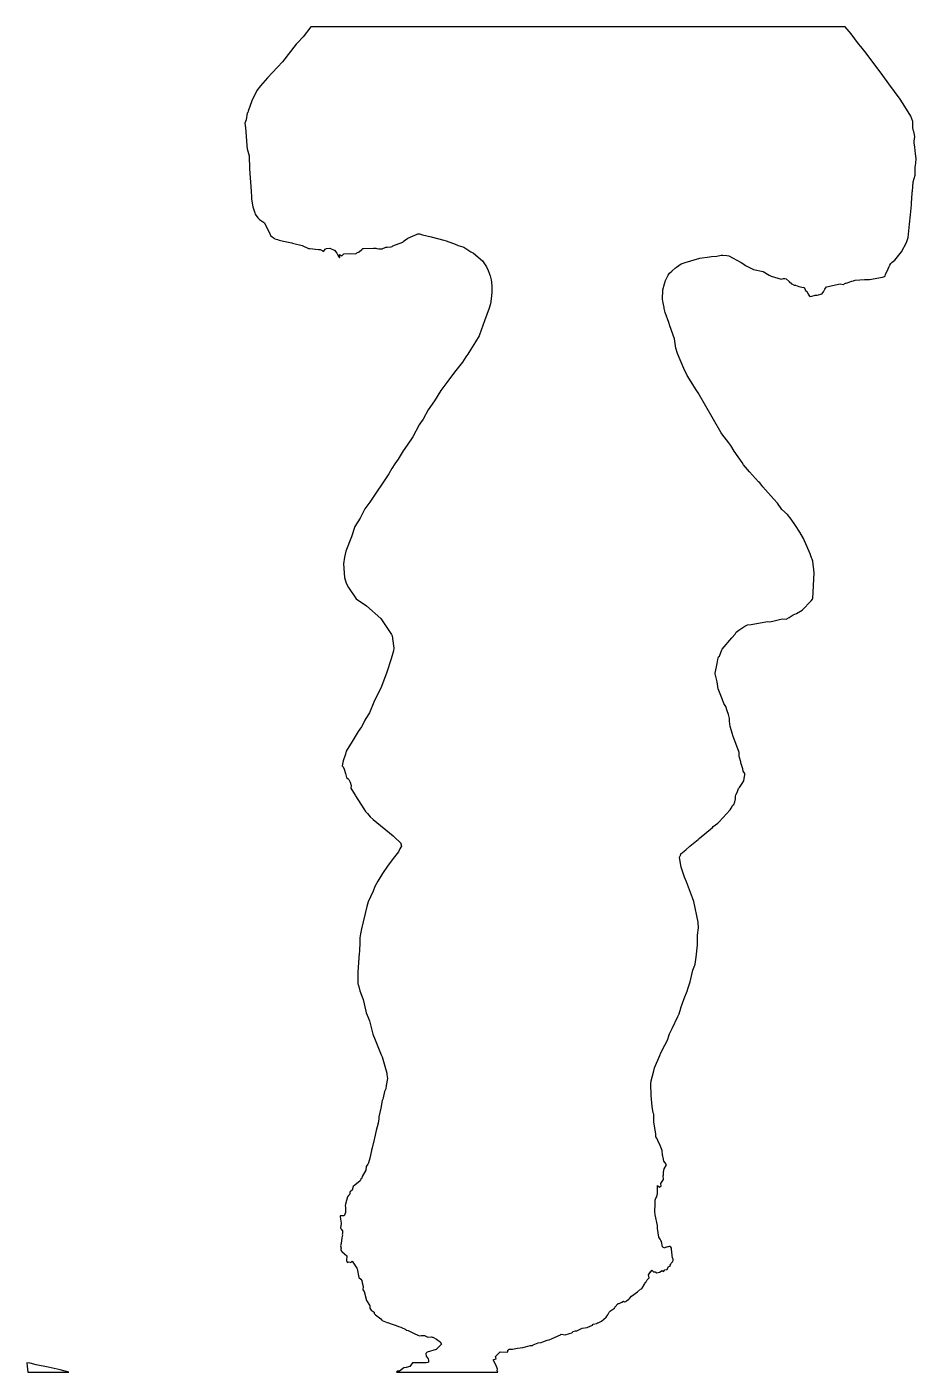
# Model space of a CAD drawing. Extents: x 14 to 132, y 0 to 179.
import ezdxf

# ---------------------------------------------------------------- set-up
doc = ezdxf.new("R2010")
doc.units = 0
doc.layers.add('29_87000', color=7, linetype='CONTINUOUS')

msp = doc.modelspace()

# ---------------------------------------------------------------- linework, layer by layer
at = {"layer": '29_87000', "color": 5}
for points in [[(101.77801, 178.787), (51.661, 178.78401), (50.652, 177.44901), (49.9, 176.688), (49.726, 176.47401), (47.896, 174.12901), (45.935, 172.03201), (44.967, 170.93901), (44.487, 170.31401), (43.853, 168.96701), (43.353, 167.60201), (43.286, 167.38901), (43.229, 167.30101), (43.064, 166.42801), (42.98, 166.21701), (42.912, 166.00801), (42.979, 165.37001), (43.04, 164.90501), (43.16, 162.98201), (43.231, 162.593), (43.484, 161.66301), (43.543, 159.944), (43.726, 156.93901), (43.811, 156.158), (43.801, 155.882), (43.973, 154.88), (44.218, 154.08801), (44.298, 153.89601), (44.651, 153.425), (44.857, 153.18201), (45.247, 152.93701), (45.523, 152.729), (46.239, 151.26401), (46.28, 151.203), (46.335, 151.04301), (46.546, 150.869), (46.789, 150.714), (46.87, 150.63101), (47.233, 150.54401), (47.471, 150.45001), (48.048, 150.291), (49.147, 150.07501), (49.245, 150.03201), (49.413, 149.98801), (50.542, 149.74501), (51.348, 149.35101), (51.52, 149.33701), (52.708, 149.188), (52.9, 149.20201), (53.178, 149.05301), (53.264, 148.99301), (53.406, 148.99301), (53.565, 149.24101), (53.748, 149.33601), (54.204, 149.367), (54.778, 149.11801), (54.835, 149.112), (55.119, 148.70201), (55.291, 148.34801), (55.462, 148.084), (55.518, 148.231), (55.465, 148.52101), (55.808, 148.34401), (56.071, 148.64201), (56.95, 148.658), (57.669, 148.647), (57.785, 148.77901), (58.104, 148.88101), (58.46, 149.19601), (58.582, 149.34001), (58.649, 149.354), (60.006, 149.382), (60.301, 149.37001), (60.446, 149.332), (60.723, 149.287), (61.17, 149.30901), (61.636, 149.494), (61.833, 149.50601), (62.323, 149.567), (62.48, 149.597), (62.574, 149.694), (63.892, 150.19701), (63.952, 150.25601), (64.57301, 150.72401), (65.787, 151.23701), (65.87, 151.289), (66.126, 151.28101), (66.526, 151.17001), (67.677, 150.895), (69.347, 150.464), (69.659, 150.36101), (70.5, 150.05801), (70.735, 149.97301), (71.243, 149.75601), (71.873, 149.55901), (72.00201, 149.50301), (72.937, 148.882), (73.299, 148.694), (74.46201, 147.69801), (74.672, 147.416), (75.006, 146.91301), (75.232, 146.41801), (75.486, 145.69601), (75.62601, 145.166), (75.666, 144.84901), (75.7, 144.285), (75.718, 143.57001), (75.65501, 142.98901), (75.519, 141.98801), (75.358, 141.40701), (74.72, 139.73601), (74.082, 137.87701), (74.025, 137.75101), (73.527, 136.927), (72.662, 135.53001), (72.534, 135.30501), (72.271, 134.925), (71.82201, 134.244), (70.76601, 132.905), (69.756, 131.51201), (68.943, 130.45801), (68.10201, 129.10301), (67.26701, 127.898), (66.605, 126.66401), (66.236, 126.17701), (66.082, 125.91301), (65.21201, 124.29201), (64.481, 123.19701), (63.923, 122.467), (63.289, 121.34501), (62.842, 120.70701), (62.43, 120.091), (62.039, 119.369), (59.501, 115.603), (58.829, 114.729), (58.207, 113.50001), (57.521, 112.39201), (57.064, 111.02801), (56.334, 109.12401), (56.128, 108.314), (56.011, 107.44701), (56.149, 105.61201), (56.364, 104.86001), (56.663, 104.27701), (57.693, 102.785), (59.072, 101.83201), (60.953, 100.173), (61.409, 99.49001), (62.399, 98.036), (62.484, 97.84), (62.666, 96.51501), (62.687, 96.234), (62.641, 95.87801), (62.361, 94.8), (61.754, 93.025), (61.051, 91.13), (60.029, 89.04601), (59.479, 87.62901), (58.988, 86.872), (58.848, 86.635), (58.653, 86.233), (58.394, 85.774), (57.947, 85.12501), (57.178, 83.80701), (56.384, 82.525), (56.299, 82.147), (55.978, 81.241), (55.91, 81.012), (55.849, 80.578), (55.976, 80.44501), (56.12, 80.152), (56.284, 79.563), (56.415, 79.04201), (56.631, 78.839), (56.71, 78.75), (56.917, 78.395), (57.013, 77.972), (56.99, 77.608), (57.555, 76.661), (57.585, 76.597), (58.701, 74.87), (58.939, 74.53101), (59.033, 74.41801), (59.218, 74.232), (59.537, 73.80701), (59.933, 73.43401), (62.615, 71.256), (62.743, 71.14301), (63.611, 70.30701), (63.623, 70.29401), (63.627, 70.223), (63.695, 69.895), (63.638, 69.78101), (63.484, 69.535), (63.314, 69.14201), (62.773, 68.481), (61.937, 67.37801), (61.176, 66.289), (60.581, 65.26801), (60.183, 64.529), (59.933, 63.906), (59.579, 63.183), (59.305, 62.523), (59.1, 61.887), (58.413, 58.92), (58.276, 58.268), (58.196, 57.729), (58.174, 57.196), (58.152, 55.91), (58.113, 55.619), (57.934, 53.188), (57.912, 52.28), (57.932, 51.621), (57.949, 51.53), (58.106, 51.068), (58.172, 50.699), (58.62, 49.526), (58.991, 47.993), (59.04, 47.757), (59.288, 47.153), (59.445, 46.712), (59.923, 44.94), (60.201, 44.178), (61.038, 42.173), (61.149, 41.926), (61.759, 39.718), (61.789, 39.566), (61.838, 39.025), (61.676, 38.112), (61.649, 37.654), (61.463, 37.305), (61.282, 36.454), (61.258, 36.292), (61.133, 36.107), (60.953, 35.104), (60.696, 33.944), (60.686, 33.682), (60.607, 33.108), (60.373, 32.11), (60.119, 31.088), (60.105, 30.907), (59.831, 29.793), (59.743, 29.507), (59.717, 29.464), (59.494, 28.44), (59.443, 28.124), (59.336, 27.814), (59.238, 27.65), (59.008, 27.323), (58.962, 26.849), (58.507, 26.01), (58.437, 25.793), (58.311, 25.687), (58.294, 25.617), (58.208, 25.408), (57.523, 24.851), (57.316, 24.663), (57.178, 24.202), (56.933, 24.024), (56.912, 23.984), (56.874, 23.945), (56.873, 23.632), (56.673, 23.468), (56.527, 23.284), (56.297, 22.336), (56.244, 22.163), (56.279, 21.863), (56.263, 21.201), (56.109, 20.788), (55.569, 20.766), (55.566, 20.706), (55.636, 20.317), (55.713, 19.787), (55.698, 19.764), (55.622, 19.172), (55.687, 18.987), (55.865, 18.788), (55.899, 18.729), (55.899, 18.419), (55.856, 18.321), (55.888, 18.206), (55.807, 17.868), (55.685, 17.114), (55.617, 16.805), (55.691, 16.49), (55.668, 16.325), (55.649, 16.286), (55.649, 16.223), (55.807, 16.019), (56.149, 15.721), (56.442, 15.44), (56.408, 14.842), (56.493, 14.607), (56.562, 14.56), (56.773, 14.649), (56.974, 14.561), (57.179, 14.738), (57.765, 13.828), (57.826, 13.751), (58.061, 12.57), (58.323, 12.371), (58.458, 12.181), (58.502, 11.869), (58.641, 11.368), (58.57, 10.957), (58.764, 10.712), (59.052, 9.515), (59.466, 8.899), (59.523, 8.84), (59.521, 8.505), (59.579, 8.368), (59.693, 8.249), (60.095, 7.955), (60.072, 7.806), (60.266, 7.6), (60.986, 7.075), (61.122, 6.896), (61.17, 6.869), (61.817, 6.579), (61.98, 6.538), (62.323, 6.433), (63.009, 6.188), (63.316, 6.05), (63.629, 5.992), (64.29501, 5.658), (64.35201, 5.598), (64.58701, 5.517), (65.41, 5.155), (65.901, 4.9), (66.098, 4.847), (66.346, 4.855), (66.783, 4.855), (67.219, 4.632), (67.68401, 4.689), (67.784, 4.659), (67.87, 4.645), (68.385, 4.365), (68.842, 4.012), (69.013, 3.719), (68.326, 3.012), (67.126, 2.658), (66.954, 2.482), (67.012, 2.125), (67.241, 1.771), (67.298, 1.597), (67.298, 1.307), (67.206, 1.3), (66.998, 1.248), (65.19601, 1.243), (64.804, 0.768), (64.342, 0.63), (64.027, 0.555), (63.86, 0.454), (63.448, 0.132), (63.151, 0.132), (63.073, 0.006), (76.505, 0.006), (76.43301, 0.219), (76.465, 0.412), (76.298, 0.881), (75.942, 1.53), (75.94701, 1.676), (76.273, 1.773), (76.215, 2.09), (76.831, 2.72), (77.758, 2.645), (77.827, 2.696), (77.85201, 2.899), (77.93, 2.953), (78.01601, 3.056), (78.44601, 3.054), (79.131, 3.188), (79.816, 3.288), (80.853, 3.53), (81.07001, 3.548), (81.219, 3.636), (81.87501, 3.89), (82.288, 3.95), (82.482, 4.04), (83.065, 4.265), (83.35001, 4.293), (83.73801, 4.493), (84.83401, 4.979), (84.90401, 5.042), (85.478, 4.953), (86.037, 5.119), (86.357, 5.227), (86.536, 5.388), (86.82401, 5.505), (87.02, 5.492), (87.704, 5.861), (88.357, 5.952), (88.46101, 5.973), (89.076, 6.257), (89.18001, 6.398), (89.68201, 6.466), (89.76401, 6.549), (89.846, 6.551), (89.911, 6.618), (90.303, 6.771), (90.90401, 7.319), (91.136, 7.604), (91.30701, 7.957), (91.479, 8.131), (91.604, 8.227), (91.995, 8.484), (92.051, 8.64), (92.508, 9.136), (92.608, 9.13), (92.998, 9.292), (93.19501, 9.425), (93.331, 9.333), (93.537, 9.406), (93.592, 9.463), (93.929, 9.692), (93.99001, 9.785), (94.27, 10.107), (95.082, 10.688), (95.44601, 11.036), (95.593, 11.09), (95.693, 11.156), (96.00401, 11.682), (96.04301, 11.801), (96.117, 11.925), (96.23601, 12.014), (96.23601, 12.059), (96.27901, 12.074), (96.369, 12.279), (96.40601, 12.308), (96.622, 12.548), (96.537, 12.946), (96.775, 13.311), (96.853, 13.31), (96.966, 13.543), (97.19501, 13.31), (97.395, 13.34), (97.65201, 13.195), (97.969, 13.267), (98.33801, 13.489), (98.52801, 13.39), (98.68101, 13.605), (98.911, 13.663), (99.025, 13.639), (99.16901, 14.044), (99.368, 14.077), (99.382, 14.105), (99.396, 14.106), (99.41701, 14.136), (99.41701, 14.287), (99.47401, 14.297), (99.539, 14.488), (99.71001, 14.668), (99.786, 14.845), (99.786, 15.081), (99.70901, 15.167), (99.575, 16.333), (99.575, 16.472), (99.47201, 16.612), (99.366, 16.695), (99.29, 16.69), (99.025, 16.624), (98.98701, 16.64), (98.939, 16.602), (98.72101, 16.567), (98.67901, 16.492), (98.424, 16.607), (98.37701, 16.646), (98.26, 17.342), (98.15201, 17.474), (98.08201, 17.667), (97.898, 17.92), (97.71001, 19.082), (97.743, 19.489), (97.399, 20.902), (97.358, 21.335), (97.422, 22.376), (97.422, 22.847), (97.51401, 23.104), (97.62701, 23.318), (97.69601, 23.625), (97.716, 23.637), (97.73901, 23.758), (97.73901, 24.816), (97.996, 24.552), (98.064, 24.659), (98.14201, 24.679), (98.22401, 24.729), (98.16601, 25.084), (98.51, 25.615), (98.453, 26.145), (98.534, 26.196), (98.526, 26.563), (98.59601, 27.009), (98.925, 27.559), (98.886, 27.629), (98.76, 27.8), (98.567, 28.026), (98.47601, 28.545), (98.408, 28.722), (98.385, 28.852), (98.325, 29.463), (98.079, 30.133), (97.76301, 30.771), (97.633, 31.089), (97.51501, 31.255), (97.481, 31.619), (97.27, 33.011), (97.25201, 33.218), (97.214, 34.278), (97.145, 34.464), (97.022, 35.315), (96.9, 36.759), (96.82001, 38.321), (96.87401, 38.699), (97.25401, 40.032), (97.32201, 40.442), (98.04101, 42.067), (98.175, 42.436), (98.69601, 43.434), (99.033, 44.12), (99.26301, 44.84), (99.331, 44.96), (99.661, 45.67), (100.441, 47.271), (100.60201, 47.619), (100.825, 48.362), (100.83301, 48.429), (101.27701, 49.673), (101.65501, 50.631), (101.80901, 51.064), (102.049, 51.895), (102.42101, 53.446), (102.67001, 54.079), (102.704, 54.23), (102.87701, 55.172), (103.022, 56.797), (103.019, 56.851), (103.03201, 57.051), (103.022, 58.076), (103.149, 59.064), (103.11301, 59.824), (102.52601, 62.54), (102.357, 63.058), (101.58, 65.15601), (101.327, 65.792), (100.867, 67.11301), (100.825, 67.35201), (100.66501, 68.424), (100.73, 68.603), (100.772, 68.673), (100.816, 68.87901), (101.284, 69.24001), (101.50101, 69.426), (102.007, 69.885), (103.14201, 70.784), (103.27601, 70.929), (105.01301, 72.389), (105.131, 72.51601), (105.74801, 72.97601), (105.924, 73.116), (107.37, 74.72701), (107.51401, 74.971), (107.746, 75.33701), (107.843, 75.438), (107.995, 75.80801), (108.066, 76.18401), (108.09601, 76.555), (108.12501, 76.707), (108.284, 77.022), (108.469, 77.555), (108.62901, 77.708), (108.77, 77.978), (108.97201, 78.23801), (109.16801, 78.567), (109.343, 79.43401), (109.33401, 79.568), (109.12, 79.86), (109.06701, 80.164), (108.8, 80.97601), (108.78201, 81.094), (108.592, 81.705), (108.56901, 81.915), (108.561, 82.344), (107.733, 84.61), (107.69801, 84.773), (107.381, 85.815), (107.30501, 86.538), (107.27901, 86.881), (107.14101, 87.39301), (106.98601, 87.88901), (106.784, 88.466), (106.539, 88.856), (106.314, 89.48801), (105.78101, 90.80601), (105.65101, 91.731), (105.39301, 92.81901), (105.382, 92.894), (105.649, 94.16601), (105.75001, 94.717), (105.841, 95.06001), (105.941, 95.164), (106.272, 96.01501), (106.302, 96.07401), (107.59901, 97.61101), (108.01801, 98.095), (108.178, 98.341), (108.525, 98.616), (109.302, 99.158), (109.65601, 99.302), (110.16601, 99.356), (112.33601, 99.747), (112.577, 99.72201), (113.033, 99.82401), (114.286, 100.136), (114.802, 100.06801), (115.232, 100.312), (115.75301, 100.62801), (116.175, 100.843), (116.94601, 101.285), (118.15001, 102.522), (118.326, 102.72101), (118.356, 102.8), (118.547, 106.25301), (118.37, 107.801), (118.24901, 108.02701), (118.19201, 108.23401), (118.02, 108.73501), (117.13, 110.77801), (116.647, 111.64101), (116.04401, 112.51201), (115.49001, 113.38), (115.00201, 113.964), (114.241, 114.633), (113.64001, 115.468), (113.15701, 116.03201), (111.715, 117.658), (111.33401, 118.188), (111.136, 118.312), (109.922, 119.645), (109.13, 120.605), (108.97101, 120.895), (107.894, 122.39201), (107.467, 123.17001), (107.215, 123.519), (106.27701, 124.69701), (106.18201, 124.842), (103.12401, 130.136), (103.04101, 130.29901), (102.853, 130.56801), (101.648, 132.436), (101.201, 133.388), (100.386, 135.39), (100.16, 136.08), (99.97401, 137.315), (99.367, 139.04701), (99.214, 139.51801), (98.75201, 140.82001), (98.622, 141.36801), (98.58601, 141.492), (98.453, 142.10501), (98.408, 142.375), (98.396, 142.57501), (98.43501, 143.839), (98.673, 144.634), (98.76401, 145.082), (99.14301, 145.79601), (99.303, 146.069), (99.62401, 146.31601), (100.11401, 146.778), (100.259, 146.86501), (100.854, 147.287), (101.386, 147.47301), (103.357, 148.03101), (104.62501, 148.22601), (104.87701, 148.27301), (105.589, 148.29501), (106.18301, 148.43401), (106.413, 148.44301), (106.912, 148.41701), (107.19801, 148.34601), (108.842, 147.464), (109.037, 147.34401), (109.42001, 147.06601), (109.69, 146.93301), (110.482, 146.565), (111.77701, 146.29201), (112.57401, 145.785), (112.82001, 145.67201), (114.13701, 145.27501), (114.45901, 145.36801), (114.63801, 145.35101), (114.79101, 145.29501), (115.21101, 144.94501), (115.58101, 144.62001), (115.88801, 144.46001), (116.037, 144.46001), (116.51701, 144.283), (117.11201, 144.13101), (117.202, 144.18901), (117.30801, 143.97101), (117.398, 143.75401), (117.49801, 143.658), (117.54501, 143.64401), (117.743, 143.25101), (117.89101, 143.01701), (118.106, 142.95401), (118.66801, 143.14301), (118.91801, 143.14401), (119.578, 143.33101), (119.60101, 143.35101), (119.774, 143.578), (119.94601, 143.931), (120.15201, 144.25), (122.005, 144.63701), (122.36301, 144.56001), (122.67701, 144.737), (122.76501, 144.73601), (123.54601, 144.98901), (123.755, 145.048), (123.86201, 145.091), (123.981, 145.11101), (125.229, 145.233), (125.771, 145.20601), (125.87, 145.21701), (127.607, 145.52101), (127.868, 145.625), (127.95601, 145.66901), (128.022, 145.92601), (128.21901, 146.334), (128.50601, 146.96301), (128.563, 147.14301), (128.72801, 147.35701), (128.90001, 147.515), (129.23401, 147.80101), (129.40601, 148.01701), (130.13101, 148.88101), (130.77701, 150.13101), (130.92201, 150.535), (131.00301, 150.81801), (131.186, 152.58801), (131.34601, 153.798), (131.46301, 155.15701), (131.464, 155.358), (131.561, 156.67201), (131.56601, 156.85301), (131.576, 156.89401), (131.67801, 158.19901), (131.927, 159.067), (131.933, 159.68401), (131.968, 160.132), (132.03401, 160.68301), (132.069, 161.29501), (131.97701, 161.92801), (131.903, 162.80701), (131.82301, 163.40001), (131.83, 163.58301), (131.90901, 164.24001), (131.75601, 164.86401), (131.692, 165.04401), (131.64801, 165.464), (131.64801, 166.21301), (131.38, 166.94501), (130.565, 168.188), (129.957, 169.192), (128.44301, 171.22202), (127.67001, 172.31401), (127.297, 172.817), (125.243, 175.522), (124.74801, 176.16801), (124.41301, 176.55701), (123.43001, 177.85501), (122.644, 178.787), (101.77801, 178.787)], [(14.01, 0.785), (14.092, 0.006), (19.528, 0.006), (18.365, 0.294), (16.775, 0.659), (15.202, 0.988), (14.384, 1.175), (13.961, 1.254), (14.01, 0.785)]]:
    msp.add_lwpolyline(points, dxfattribs=at)

doc.saveas('drawing.dxf')
